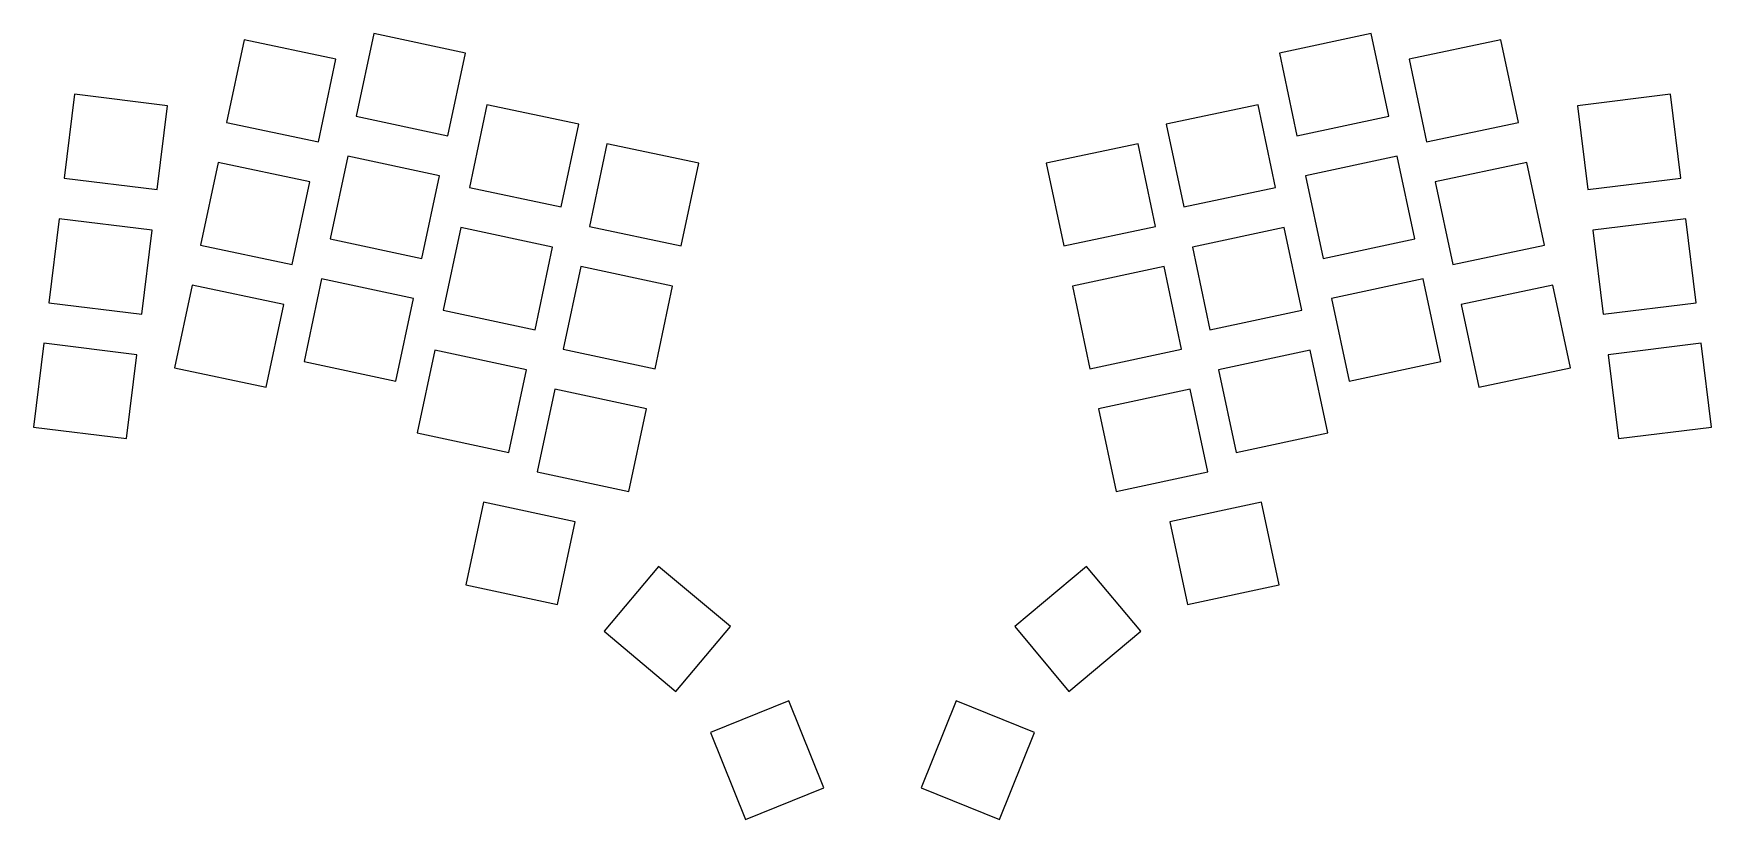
# Model space of a CAD drawing. Header units: millimetres. Extents: x -8 to 246, y -65 to 54.
import ezdxf

# ---------------------------------------------------------------- set-up
doc = ezdxf.new("R2010")
doc.units = ezdxf.units.MM

msp = doc.modelspace()

# ---------------------------------------------------------------- linework, layer by layer
for p, q in [((43.69, 54.14), (41.03, 41.62)), ((57.58, 51.18), (43.69, 54.14)), ((194.69, 54.14), (180.8, 51.18)), ((197.35, 41.62), (194.69, 54.14)), ((24.07, 53.19), (21.41, 40.67)), ((37.96, 50.24), (24.07, 53.19)), ((54.92, 38.66), (57.58, 51.18)), ((180.8, 51.18), (183.46, 38.66)), ((214.31, 53.19), (200.43, 50.24)), ((216.98, 40.67), (214.31, 53.19)), ((35.3, 37.72), (37.96, 50.24)), ((200.43, 50.24), (203.09, 37.72)), ((-1.64, 44.93), (-3.2, 32.23)), ((12.46, 43.2), (-1.64, 44.93)), ((10.9, 30.5), (12.46, 43.2)), ((60.82, 43.34), (58.16, 30.82)), ((74.71, 40.39), (60.82, 43.34)), ((177.56, 43.34), (163.67, 40.39)), ((180.22, 30.82), (177.56, 43.34)), ((240.02, 44.93), (225.93, 43.2)), ((225.93, 43.2), (227.49, 30.5)), ((241.58, 32.23), (240.02, 44.93)), ((21.41, 40.67), (35.3, 37.72)), ((41.03, 41.62), (54.92, 38.66)), ((183.46, 38.66), (197.35, 41.62)), ((203.09, 37.72), (216.98, 40.67)), ((72.05, 27.87), (74.71, 40.39)), ((163.67, 40.39), (166.33, 27.87)), ((78.99, 37.43), (76.33, 24.91)), ((92.88, 34.48), (78.99, 37.43)), ((159.39, 37.43), (145.5, 34.48)), ((162.05, 24.91), (159.39, 37.43)), ((20.12, 34.61), (17.46, 22.09)), ((34.01, 31.66), (20.12, 34.61)), ((39.74, 35.55), (37.08, 23.03)), ((53.63, 32.6), (39.74, 35.55)), ((90.22, 21.96), (92.88, 34.48)), ((145.5, 34.48), (148.16, 21.96)), ((198.64, 35.55), (184.75, 32.6)), ((201.3, 23.03), (198.64, 35.55)), ((218.27, 34.61), (204.38, 31.66)), ((220.93, 22.09), (218.27, 34.61)), ((-3.2, 32.23), (10.9, 30.5)), ((31.35, 19.14), (34.01, 31.66)), ((50.97, 20.08), (53.63, 32.6)), ((58.16, 30.82), (72.05, 27.87)), ((166.33, 27.87), (180.22, 30.82)), ((184.75, 32.6), (187.41, 20.08)), ((204.38, 31.66), (207.04, 19.14)), ((227.49, 30.5), (241.58, 32.23)), ((-3.95, 26.08), (-5.51, 13.37)), ((10.14, 24.35), (-3.95, 26.08)), ((242.34, 26.08), (228.24, 24.35)), ((243.9, 13.37), (242.34, 26.08)), ((8.58, 11.64), (10.14, 24.35)), ((37.08, 23.03), (50.97, 20.08)), ((56.87, 24.75), (54.21, 12.23)), ((70.76, 21.8), (56.87, 24.75)), ((76.33, 24.91), (90.22, 21.96)), ((148.16, 21.96), (162.05, 24.91)), ((181.51, 24.75), (167.62, 21.8)), ((184.17, 12.23), (181.51, 24.75)), ((187.41, 20.08), (201.3, 23.03)), ((228.24, 24.35), (229.8, 11.64)), ((17.46, 22.09), (31.35, 19.14)), ((68.1, 9.28), (70.76, 21.8)), ((167.62, 21.8), (170.28, 9.28)), ((207.04, 19.14), (220.93, 22.09)), ((75.04, 18.85), (72.38, 6.33)), ((88.93, 15.89), (75.04, 18.85)), ((163.34, 18.85), (149.45, 15.89)), ((166, 6.33), (163.34, 18.85)), ((16.17, 16.03), (13.51, 3.5)), ((30.06, 13.07), (16.17, 16.03)), ((35.79, 16.97), (33.13, 4.45)), ((49.68, 14.01), (35.79, 16.97)), ((86.27, 3.37), (88.93, 15.89)), ((149.45, 15.89), (152.11, 3.37)), ((202.59, 16.97), (188.7, 14.01)), ((205.25, 4.45), (202.59, 16.97)), ((222.22, 16.03), (208.33, 13.07)), ((224.88, 3.5), (222.22, 16.03)), ((-5.51, 13.37), (8.58, 11.64)), ((27.4, 0.55), (30.06, 13.07)), ((47.02, 1.49), (49.68, 14.01)), ((188.7, 14.01), (191.36, 1.49)), ((208.33, 13.07), (210.99, 0.55)), ((229.8, 11.64), (243.9, 13.37)), ((54.21, 12.23), (68.1, 9.28)), ((170.28, 9.28), (184.17, 12.23)), ((-6.27, 7.22), (-7.83, -5.49)), ((7.83, 5.49), (-6.27, 7.22)), ((6.27, -7.22), (7.83, 5.49)), ((52.92, 6.17), (50.26, -6.35)), ((66.81, 3.22), (52.92, 6.17)), ((72.38, 6.33), (86.27, 3.37)), ((152.11, 3.37), (166, 6.33)), ((185.46, 6.17), (171.57, 3.22)), ((188.12, -6.35), (185.46, 6.17)), ((244.65, 7.22), (230.56, 5.49)), ((230.56, 5.49), (232.12, -7.22)), ((246.21, -5.49), (244.65, 7.22)), ((13.51, 3.5), (27.4, 0.55)), ((33.13, 4.45), (47.02, 1.49)), ((64.15, -9.3), (66.81, 3.22)), ((171.57, 3.22), (174.23, -9.3)), ((191.36, 1.49), (205.25, 4.45)), ((210.99, 0.55), (224.88, 3.5)), ((71.09, 0.26), (68.43, -12.26)), ((84.98, -2.69), (71.09, 0.26)), ((167.29, 0.26), (153.4, -2.69)), ((169.95, -12.26), (167.29, 0.26)), ((82.32, -15.21), (84.98, -2.69)), ((153.4, -2.69), (156.06, -15.21)), ((-7.83, -5.49), (6.27, -7.22)), ((50.26, -6.35), (64.15, -9.3)), ((174.23, -9.3), (188.12, -6.35)), ((232.12, -7.22), (246.21, -5.49)), ((68.43, -12.26), (82.32, -15.21)), ((156.06, -15.21), (169.95, -12.26)), ((60.29, -16.87), (57.63, -29.39)), ((74.18, -19.82), (60.29, -16.87)), ((178.09, -16.87), (164.2, -19.82)), ((180.75, -29.39), (178.09, -16.87)), ((71.52, -32.34), (74.18, -19.82)), ((164.2, -19.82), (166.86, -32.34)), ((86.79, -26.57), (78.56, -36.38)), ((97.67, -35.7), (86.79, -26.57)), ((151.59, -26.57), (140.72, -35.7)), ((159.82, -36.38), (151.59, -26.57)), ((57.63, -29.39), (71.52, -32.34)), ((166.86, -32.34), (180.75, -29.39)), ((78.56, -36.38), (89.44, -45.51)), ((89.44, -45.51), (97.67, -35.7)), ((140.72, -35.7), (148.94, -45.51)), ((148.94, -45.51), (159.82, -36.38)), ((106.51, -46.94), (94.64, -51.74)), ((111.83, -60.11), (106.51, -46.94)), ((131.87, -46.94), (126.56, -60.11)), ((143.74, -51.74), (131.87, -46.94)), ((94.64, -51.74), (99.96, -64.91)), ((138.42, -64.91), (143.74, -51.74)), ((99.96, -64.91), (111.83, -60.11)), ((126.56, -60.11), (138.42, -64.91))]:
    msp.add_line(p, q)

doc.saveas('drawing.dxf')
